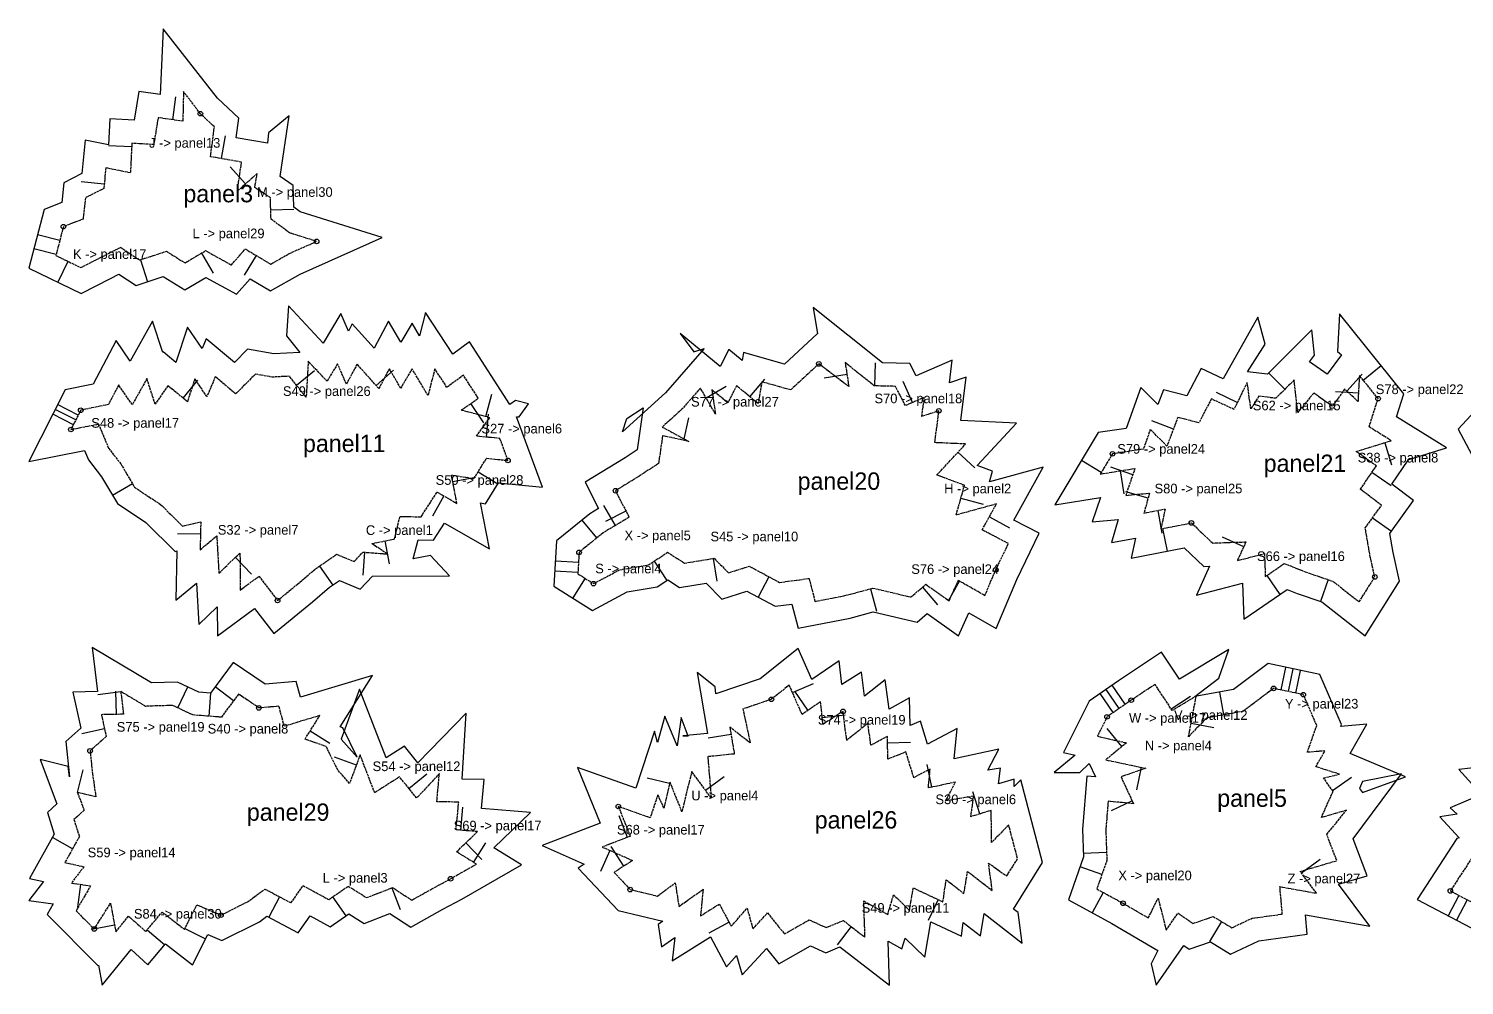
# Model space of a CAD drawing. Header units: millimetres. Extents: x 6 to 1482, y 6 to 1157.
# Drawn here: x 6 to 751, y 661 to 1157 of the extents above; entities that cross this region are included whole.
import ezdxf

# ---------------------------------------------------------------- set-up
doc = ezdxf.new("R2010")
doc.units = ezdxf.units.MM
doc.linetypes.add('DASHED', pattern=[1.524, 1.27, -0.254])
for name, color, linetype in [('CUT', 1, 'Continuous'), ('LABELS', 8, 'Continuous'), ('MARKS', 7, 'Continuous'), ('SEAL', 5, 'DASHED')]:
    doc.layers.add(name, color=color, linetype=linetype)

msp = doc.modelspace()

# ---------------------------------------------------------------- linework, layer by layer
at = {"layer": 'CUT'}
for points in [[(189.34, 1048.891), (146.808, 1062.237), (143.533, 1064.678), (143.181, 1075.996), (136.441, 1080.551), (141.215, 1112.121), (130.458, 1103.185), (129.958, 1097.887), (113.714, 1100.724), (115.045, 1110.942), (103.986, 1121.28), (75.734, 1157.26), (74.275, 1123.067), (63.121, 1124.65), (60.753, 1109.768), (48.165, 1110.528), (47.478, 1097.044), (35.263, 1099.536), (33.643, 1082.096), (24.282, 1077.408), (23.115, 1067.104), (13.939, 1063.577), (6, 1033.077), (33.227, 1019.966), (48.389, 1027.777), (52.816, 1030.029), (61.764, 1024.145), (75.841, 1028.686), (86.954, 1021.75), (97.971, 1028.311), (113.815, 1019.508), (120.835, 1027.587), (131.415, 1021.246), (146.802, 1030.031)], [(272.501, 919.42), (259.108, 956.008), (260.376, 955.887), (265.307, 962.655), (258.634, 964.407), (255.664, 962.353), (234.611, 994.853), (226.055, 988.472), (211.863, 1010.112), (208.734, 997.96), (204.864, 1004.479), (199.058, 994.609), (192.659, 1005.644), (185.155, 991.506), (173.902, 1004.136), (171.896, 1000.378), (167.894, 1009.477), (158.698, 994.206), (140.712, 1013.508), (139.797, 997.968), (146.714, 989.355), (133.11, 988.609), (119.572, 990.981), (112.687, 984.122), (98.023, 996.499), (95.922, 991.467), (88.332, 1002.55), (82.375, 984.223), (75.751, 989.651), (75.506, 989.295), (70.207, 1005.505), (58.674, 984.908), (51.311, 995.52), (39.37, 972.955), (24.905, 969.97), (6, 932.853), (34.918, 938.55), (36.956, 933.634), (43.779, 924.896), (51.99, 910.948), (66.833, 901.137), (81.989, 886.186), (82.916, 886.396), (82.306, 860.866), (92.971, 869.761), (94.231, 848.328), (103.809, 857.475), (103.922, 842.372), (123.112, 856.61), (133.154, 843.548), (153.184, 860.019), (162.103, 867.576), (167.174, 871.11), (178.031, 866.655), (184.319, 873.384), (224.271, 873.531), (214.464, 884.014), (205.537, 882.261), (207.99, 892.13), (215.999, 891.954), (221.776, 900.896), (245.036, 887.556), (240.376, 911.303), (242.981, 910.894), (249.755, 921.799)], [(413.079, 1012.647), (415.164, 999.064), (415.151, 999.073), (398.126, 983.293), (376.846, 989.315), (376.14, 985.251), (369.226, 990.957), (364.756, 982.023), (344.007, 999.109), (351.008, 989.757), (356.465, 991.427), (336.361, 968.348), (314.078, 948.226), (316.289, 955.156), (324.858, 960.61), (321.675, 938.821), (315.409, 934.776), (294.687, 922.055), (301.703, 908.399), (297.113, 905.669), (279.842, 891.635), (278.501, 868.206), (298.517, 855.575), (316.501, 865.112), (332.114, 867.803), (337.557, 871.395), (343.605, 867.513), (357.436, 869.747), (365.692, 861.435), (378.64, 865.517), (393.269, 857.678), (401.923, 858.834), (405.189, 846.294), (432.111, 851.535), (444.187, 854.763), (466.885, 849.471), (472.132, 853.917), (488.412, 842.372), (493.823, 854.264), (507.889, 846.231), (518.652, 871.654), (530.211, 895.55), (517.115, 902.325), (532.332, 929.878), (504.486, 922.241), (506.064, 927.853), (498.116, 930.8), (518.482, 952.73), (489.656, 953.99), (492.419, 976.542), (483.692, 973.604), (485.163, 985.425), (466.368, 977.244), (463.07, 983.617), (449.038, 983.925)], [(686.145, 1009.334), (685.08, 989.901), (687.032, 988.111), (679.614, 978.078), (670.44, 984.57), (673.17, 987.934), (671.664, 1001.167), (648.677, 978.17), (638.261, 979.379), (647.557, 993.601), (643.658, 1007.671), (625.723, 975.664), (614.217, 980.987), (606.909, 966.855), (594.773, 970.021), (591.89, 962.381), (582.992, 971.231), (575.386, 949.997), (560.909, 947.761), (538.332, 910.333), (562.105, 914.162), (557.756, 901.507), (571.207, 902.799), (567.799, 890.746), (580.19, 893.054), (578.025, 882.617), (605.481, 887.964), (615.617, 878.359), (618.63, 878.462), (611.828, 863.42), (635.711, 869.676), (636.409, 851.035), (658.913, 866.406), (664.13, 864.322), (676.936, 859.928), (699.377, 842.372), (717.197, 870.766), (713.842, 885.53), (712.13, 895.437), (724.544, 912.596), (713.28, 921.086), (721.764, 933.446), (721.466, 933.658), (741.607, 939.862), (715.686, 956.001), (719.509, 967.868)], [(90.919, 671.748), (98.86, 687.402), (106.12, 684.298), (125.737, 694.1), (129.601, 696.922), (145.768, 688.369), (152.021, 697.183), (162.445, 691.512), (172.113, 698.209), (180.031, 693.263), (193.394, 698.39), (204.241, 691.301), (220.914, 700.586), (230.717, 705.875), (261.648, 723.54), (247.381, 732.444), (266.336, 750.765), (240.84, 752.751), (242.318, 767.903), (230.847, 768.109), (232.994, 802.313), (207.867, 776.575), (200.913, 785.136), (191.41, 779.033), (177.697, 814.692), (168.162, 788.82), (176.435, 779.468), (168.931, 794.641), (167.532, 795.132), (184.296, 821.739), (146.988, 810.535), (144.818, 818.627), (128.649, 817.287), (112.084, 828.554), (100.272, 812.666), (94.273, 813.141), (83.189, 818.408), (69.728, 817.93), (38.887, 836.372), (41.648, 813.445), (28.949, 813.185), (32.984, 794.447), (25.235, 787.498), (27.223, 769.276), (26.449, 774.688), (11.941, 778.203), (20.669, 755.249), (15.724, 750.673), (19.268, 739.55), (6.47, 716.544), (13.632, 714.971), (6, 705.037), (18.728, 703.303), (15.512, 697.79), (42.107, 671.307), (42.245, 671.525), (44.19, 661.135), (59.163, 679.607), (67.806, 671.723), (76.978, 682.587)], [(405.288, 835.879), (385.487, 820.142), (362.564, 812.354), (362.067, 815.852), (352.835, 823.32), (358.137, 791.741), (345.396, 790.476), (348.125, 790.344), (344.465, 799.946), (342.454, 785.359), (336.096, 800.71), (332.177, 787.14), (330.619, 792.852), (320.908, 763.396), (290.787, 774.03), (302.438, 745.257), (272.336, 733.706), (294.144, 723.944), (291.057, 721.955), (311.771, 699.942), (335.017, 694.405), (332.625, 692.6), (334.392, 681.048), (341.207, 685.855), (339.917, 673.733), (359.813, 686.254), (368.11, 670.745), (373.248, 676.624), (376.142, 666.54), (388.753, 680.252), (395.159, 672.315), (411.572, 681.625), (419.565, 677.994), (426.835, 681.002), (452.68, 661.135), (451.944, 683.964), (459.068, 679.957), (460.699, 685.614), (470.944, 675.77), (474.105, 694.058), (489.872, 686.587), (490.901, 693.663), (499.738, 686.721), (501.657, 698.344), (521.435, 682.926), (519.399, 698.899), (516.865, 700.691), (531.96, 724.856), (520.689, 767.652), (517.35, 764.268), (517.332, 768.121), (509.109, 765.569), (510.15, 773.755), (503.61, 772.642), (509.355, 783.583), (486.207, 778.634), (487.632, 794.292), (472.398, 786.214), (468.751, 798.057), (463.362, 795.927), (463.036, 810.205), (452.429, 804.422), (450.284, 819.629), (439.604, 811.003), (438.003, 823.578), (427.878, 817.055), (426.502, 829.486), (412.37, 819.754)], [(649.04, 827.948), (631.15, 814.524), (611.089, 810.851), (623.451, 820.438), (628.651, 835.36), (602.979, 819.87), (593.774, 833.825), (571.336, 818.972), (556.121, 808.491), (542.918, 781.884), (548.958, 780.536), (537.96, 771.462), (551.312, 771.544), (556.232, 776.248), (559.503, 769.216), (555.041, 769.634), (552.802, 741.971), (553.326, 727.714), (545.419, 705.455), (567.901, 693.212), (591.904, 679.245), (588.286, 672.235), (590.956, 661.135), (605.326, 681.853), (608.162, 679.857), (619.134, 683.63), (629.467, 677.34), (644.163, 684.266), (669.359, 687.701), (668.485, 697.721), (701.81, 691.78), (685.62, 713.571), (700.47, 717.947), (693.154, 737.171), (718.205, 770.856), (698.041, 766.828), (696.456, 763.235), (698.011, 761.072), (720.332, 769.271), (691.613, 781.435), (700.287, 796.513), (686.807, 795.418), (687.147, 796.389), (675.833, 822.351)]]:
    msp.add_lwpolyline(points, close=True, dxfattribs=at)
for points in [[(772.236, 976.033), (747.607, 949.491), (757.555, 931.093)], [(760.072, 774.439), (747.994, 773.082), (759.705, 760.014), (743.553, 753.217), (747.097, 749.925), (738.188, 748.509), (748.231, 737.649), (746.961, 737.226), (726.332, 705.579), (764.596, 685.496)]]:
    msp.add_lwpolyline(points, dxfattribs=at)
at = {"layer": 'MARKS'}
for p, q in [((80.72, 1110.032), (82.407, 1121.913)), ((59.44, 1095.994), (47.456, 1096.604)), ((106.072, 1089.877), (108.137, 1101.698)), ((118.49, 1076.761), (110.499, 1085.713)), ((45.189, 1076.658), (33.241, 1077.768)), ((131.572, 1063.245), (143.566, 1063.619)), ((22.119, 1047.366), (10.506, 1050.389)), ((20.239, 1040.144), (8.626, 1043.167)), ((26.323, 1036.61), (21.116, 1025.798)), ((63.963, 1037.464), (67.647, 1026.043)), ((95.595, 1040.862), (101.735, 1030.552)), ((124.015, 1039.671), (117.846, 1029.378)), ((445.015, 972.01), (445.278, 984.007)), ((144.903, 972.446), (154.259, 979.96)), ((186.248, 972.24), (195.208, 980.223)), ((430.554, 977.891), (418.692, 976.071)), ((657.705, 970.228), (649.218, 978.711)), ((689.803, 969.288), (697.914, 978.132)), ((698.379, 974.986), (707.728, 982.509)), ((86.063, 965.687), (93.669, 974.969)), ((357.43, 965.802), (367.816, 971.813)), ((380.216, 966.327), (387.855, 975.582)), ((464.505, 963.346), (459.716, 974.349)), ((633.035, 963.331), (622.264, 968.621)), ((695.911, 968.258), (683.929, 968.915)), ((31.708, 956.887), (21.015, 962.333)), ((235.205, 962.795), (242.029, 952.925)), ((243.175, 956.058), (246.222, 967.665)), ((29.165, 951.894), (18.472, 957.34)), ((30.437, 954.39), (19.744, 959.836)), ((243.439, 945.44), (244.572, 957.387)), ((345.97, 943.758), (348.511, 955.486)), ((599.904, 949.629), (588.676, 953.867)), ((709.599, 942.559), (713.131, 931.091)), ((488.053, 937.599), (496.846, 929.433)), ((562.45, 927.083), (552.175, 933.281)), ((225.962, 922.432), (237.738, 924.743)), ((239.17, 927.501), (249.363, 921.169)), ((578.834, 925.919), (567.486, 929.819)), ((572.221, 927.946), (574.129, 916.099)), ((702.921, 927.199), (712.815, 920.408)), ((59.837, 921.272), (49.496, 915.185)), ((586.766, 913.72), (575.219, 916.985)), ((221.422, 914.931), (215.452, 904.522)), ((310.52, 899.681), (304.385, 909.994)), ((489.658, 913.839), (501.21, 910.59)), ((300.703, 893.124), (293.136, 902.437)), ((315.85, 907.121), (305.176, 901.637)), ((504.419, 904.158), (514.923, 898.356)), ((591.78, 907.42), (593.978, 895.623)), ((703.261, 903.651), (712.983, 896.617)), ((95.126, 895.068), (83.129, 895.354)), ((594.299, 898.012), (596.593, 886.233)), ((190.693, 891.576), (193.005, 879.801)), ((636.379, 888.588), (625.445, 893.532)), ((113.246, 883.079), (121.533, 874.401)), ((180.25, 885.725), (179.347, 873.759)), ((291.223, 880.485), (279.243, 881.17)), ((330.428, 881.068), (337.037, 871.052)), ((361.147, 882.501), (363.06, 870.655)), ((156.876, 878.56), (163.736, 868.714)), ((290.927, 875.308), (278.946, 875.994)), ((294.654, 872.202), (288.25, 862.054)), ((390.077, 873.003), (384.409, 862.426)), ((648.371, 873.737), (655.139, 863.828)), ((680.145, 871.514), (676.25, 860.163)), ((442.688, 866.784), (445.787, 855.191)), ((469.732, 867.612), (477.49, 858.458)), ((489.004, 870.835), (483.053, 860.414)), ((655.752, 814.287), (658.206, 826.034)), ((659.605, 813.482), (662.058, 825.229)), ((663.457, 812.678), (665.911, 824.424)), ((53.758, 813.257), (41.844, 811.822)), ((51.495, 801.644), (51.249, 813.641)), ((83.367, 805.037), (88.517, 815.876)), ((99.561, 800.684), (100.509, 812.647)), ((112.296, 808.727), (102.666, 815.886)), ((402.269, 812.911), (413.256, 817.737)), ((410.296, 803.756), (403.49, 813.639)), ((568.629, 802.536), (561.822, 812.418)), ((571.77, 804.7), (564.963, 814.582)), ((574.911, 806.863), (568.104, 816.746)), ((626.08, 801.396), (623.919, 813.2)), ((598.725, 804.526), (608.742, 811.133)), ((417.681, 800.101), (429.608, 801.421)), ((609.075, 797.104), (620.859, 794.838)), ((45.327, 794.131), (33.596, 791.605)), ((152.106, 793.159), (162.259, 786.762)), ((370.389, 791.242), (358.554, 789.255)), ((573.217, 784.994), (565.58, 794.25)), ((451.564, 786.927), (463.56, 787.201)), ((175.981, 775.334), (164.722, 779.484)), ((474.572, 763.875), (472.063, 775.61)), ((31.394, 761.142), (34.22, 772.805)), ((203.249, 763.229), (212.563, 770.796)), ((338.536, 765.744), (326.849, 768.469)), ((357.069, 762.359), (366.758, 769.439)), ((583.224, 774.177), (580.747, 762.435)), ((682.472, 762.129), (692.216, 769.134)), ((499.417, 749.997), (495.861, 761.458)), ((230.274, 741.537), (231.205, 753.501)), ((578.538, 756.747), (567.657, 751.686)), ((316.647, 737.857), (312.347, 749.06)), ((28.746, 731.904), (18.26, 737.738)), ((232.751, 734.993), (241.091, 726.364)), ((236.844, 724.875), (243.198, 735.055)), ((307.513, 731.107), (302.611, 720.154)), ((314.743, 722.941), (308.244, 733.028)), ((565.252, 729.952), (553.26, 729.511)), ((562.835, 718.634), (551.528, 722.651)), ((666.35, 719.387), (675.983, 726.543)), ((32.862, 713.489), (31.242, 701.599)), ((194.482, 711.66), (198.78, 700.456)), ((563.459, 709.295), (557.72, 698.757)), ((747.956, 707.782), (742.379, 697.157)), ((136.141, 707.038), (130.53, 696.43)), ((163.681, 706.966), (170.514, 697.101)), ((477.872, 705.553), (472.733, 694.709)), ((752.325, 705.489), (746.748, 694.864)), ((369.38, 693.81), (358.799, 688.15)), ((624.928, 694.152), (618.688, 683.902)), ((50.556, 692.344), (38.761, 690.136)), ((67.461, 689.917), (76.63, 682.175)), ((87.052, 690.65), (97.754, 685.221)), ((432.687, 691.639), (425.374, 682.125))]:
    msp.add_line(p, q, dxfattribs=at)
for centre in [(95.057, 1113.2), (23.999, 1054.588), (155.393, 1046.966), (155.393, 1046.966), (415.926, 983.429), (415.926, 983.429), (682.275, 961.494), (706.103, 965.387), (706.103, 965.387), (32.98, 959.383), (478.191, 959.091), (27.893, 949.397), (27.893, 949.397), (254.621, 933.356), (254.621, 933.356), (568.286, 936.758), (310.443, 917.646), (609.251, 900.924), (291.519, 885.661), (507.718, 876.609), (704.396, 872.943), (299.039, 869.435), (135.11, 860.692), (651.9, 815.092), (651.9, 815.092), (667.31, 811.873), (125.41, 804.977), (125.41, 804.977), (391.321, 809.451), (391.321, 809.451), (578.052, 809.027), (428.503, 803.184), (565.488, 800.372), (37.832, 782.676), (311.905, 753.848), (224.891, 716.367), (318.048, 710.783), (743.587, 710.075), (743.587, 710.075), (573.789, 703.67), (105.727, 697.517), (105.727, 697.517), (39.989, 690.35)]:
    msp.add_circle(centre, 1.2, dxfattribs=at)
at = {"layer": 'SEAL'}
for points in [[(155.393, 1046.966), (141.27, 1051.398), (131.719, 1058.518), (131.378, 1069.489), (123.277, 1074.964), (124.541, 1082.163), (114.248, 1072.974), (116.421, 1088.07), (100.332, 1090.88), (102.35, 1106.383), (95.057, 1113.2), (86.318, 1124.649), (85.943, 1109.291), (73.118, 1111.111), (70.894, 1097.134), (59.533, 1097.82), (58.753, 1082.496), (45.974, 1085.103), (44.975, 1074.351), (35.474, 1069.592), (34.219, 1058.515), (23.999, 1054.588), (20.099, 1039.606), (33.046, 1033.372), (42.921, 1038.459), (53.586, 1043.883), (63.552, 1037.331), (77.465, 1041.819), (87.101, 1035.804), (97.764, 1042.154), (111.138, 1034.723), (118.374, 1043.052), (131.562, 1035.148), (141.381, 1040.754)], [(254.621, 933.356), (250.44, 944.776), (238.274, 945.93), (245.256, 955.512), (230.335, 959.429), (239.262, 965.601), (231.509, 977.57), (223.011, 971.233), (216.715, 980.832), (213.156, 967.007), (204.911, 980.893), (198.983, 970.815), (193.122, 980.922), (187.668, 970.647), (176.386, 983.309), (170.853, 972.943), (166.23, 983.453), (160.767, 974.382), (151.044, 984.817), (149.947, 966.165), (141.217, 977.035), (132.393, 976.551), (123.631, 978.087), (113.357, 967.853), (102.791, 976.772), (98.493, 966.476), (92.208, 975.653), (88.358, 963.807), (78.236, 972.101), (71.636, 962.518), (67.306, 975.762), (59.762, 962.289), (52.694, 972.477), (47.333, 962.345), (32.98, 959.383), (27.893, 949.397), (42.24, 952.224), (47.417, 939.735), (53.721, 931.662), (60.923, 919.428), (74.426, 910.502), (85.74, 899.342), (95.28, 901.505), (94.934, 887.024), (103.553, 894.212), (104.689, 874.907), (115.602, 885.329), (115.745, 866.086), (125.436, 873.275), (135.11, 860.692), (145.494, 869.232), (154.777, 877.097), (165.679, 884.694), (174.921, 880.902), (179.482, 885.783), (191.906, 884.845), (183.956, 890.253), (195.733, 892.565), (198.66, 904.339), (209.558, 904.099), (217.872, 916.967), (228.197, 911.046), (225.299, 925.81), (236.983, 923.98), (243.527, 934.516)], [(429.602, 984.091), (431.517, 971.613), (415.926, 983.429), (401.342, 969.912), (386.39, 974.143), (384.428, 962.851), (373.213, 972.107), (368.751, 963.188), (360.432, 970.039), (362.301, 957.384), (354.487, 970.887), (344.937, 959.923), (334.702, 950.681), (348.432, 943.225), (334.875, 946.162), (332.762, 931.696), (321.803, 924.62), (310.443, 917.646), (317.53, 903.85), (304.001, 895.803), (291.519, 885.661), (290.885, 874.581), (299.039, 869.435), (312.572, 876.612), (327.601, 879.202), (337.466, 885.713), (346.224, 880.091), (361.606, 882.576), (369.055, 875.077), (379.853, 878.481), (395.521, 870.085), (410.859, 872.134), (413.961, 860.227), (429.412, 863.235), (443.988, 867.131), (463.732, 862.528), (471.477, 869.092), (483.505, 860.563), (488.349, 871.209), (502.106, 863.352), (507.718, 876.609), (514.322, 890.259), (500.649, 897.333), (508.078, 910.783), (487.188, 905.054), (491.517, 920.449), (477.094, 925.798), (492.024, 941.875), (476.168, 942.568), (478.191, 959.091), (469.426, 956.141), (470.656, 966.023), (460.867, 961.763), (455.686, 971.776), (444.719, 972.016)], [(696.414, 977.429), (695.672, 963.906), (688.751, 970.252), (682.275, 961.494), (672.676, 968.286), (664.479, 958.189), (662.556, 975.081), (653.06, 965.581), (644.263, 966.602), (640.061, 960.145), (638.188, 973.825), (631.325, 959.849), (619.601, 965.274), (613.162, 952.823), (602.189, 955.685), (596.571, 940.8), (587.921, 949.404), (584.275, 939.227), (568.286, 936.758), (561.975, 926.296), (579.959, 929.192), (575.162, 915.234), (587.53, 916.422), (584.607, 906.083), (595.573, 908.126), (593.44, 897.845), (609.251, 900.924), (620.227, 890.523), (637.521, 891.113), (633.131, 881.405), (647.142, 885.075), (647.587, 873.202), (657.425, 879.922), (668.306, 875.576), (682.74, 870.623), (696.288, 860.024), (704.396, 872.943), (702.071, 883.177), (699.444, 898.375), (707.924, 910.096), (696.89, 918.412), (705.2, 930.519), (694.737, 937.982), (712.925, 943.584), (701.392, 950.764), (706.103, 965.387)], [(86.799, 690.151), (93.243, 702.853), (105.727, 697.517), (119.473, 704.385), (128.583, 711.036), (142.073, 703.9), (148.398, 712.816), (161.688, 705.585), (171.771, 712.569), (181.316, 706.609), (194.824, 711.791), (204.737, 705.312), (215.146, 711.109), (224.891, 716.367), (238.251, 723.997), (227.996, 730.397), (238.833, 740.871), (227.709, 741.737), (229.114, 756.139), (217.754, 756.343), (219.056, 770.988), (207.261, 758.291), (198.366, 769.239), (185.498, 760.974), (177.936, 780.638), (172.478, 765.829), (166.387, 772.715), (160.341, 784.939), (149.358, 788.797), (157.067, 801.032), (138.598, 795.486), (135.822, 805.84), (125.41, 804.977), (114.849, 812.161), (105.942, 800.179), (91.12, 801.353), (80.686, 806.311), (66.612, 805.811), (53.726, 813.517), (55.147, 801.719), (43.744, 801.485), (46.182, 790.163), (37.832, 782.676), (39.13, 770.777), (40.835, 758.855), (31.254, 761.177), (34.765, 751.942), (29.474, 747.047), (32.277, 738.251), (24.798, 724.805), (34.657, 722.64), (28.122, 714.135), (38.144, 712.77), (30.549, 699.751), (39.989, 690.35), (48.439, 703.651), (51.21, 688.853), (57.851, 697.046), (66.681, 688.992), (75.244, 699.135)], [(400.563, 816.796), (391.321, 809.451), (376.547, 804.431), (380.339, 786.841), (369.751, 795.041), (372.096, 781.068), (358.325, 779.701), (360.096, 758.216), (349.996, 772.039), (344.891, 751.16), (338.718, 766.525), (335.57, 753.022), (332.411, 759.96), (328.469, 748.001), (311.905, 753.848), (318.147, 738.433), (303.61, 732.854), (319.258, 725.85), (309.678, 719.677), (318.048, 710.783), (332.3, 707.387), (341.448, 714.289), (343.322, 702.031), (355.943, 710.933), (354.468, 697.069), (364.32, 703.268), (370.5, 691.716), (378.706, 701.105), (381.779, 690.396), (389.346, 698.624), (398.099, 687.779), (410.968, 695.079), (419.788, 691.073), (428.653, 694.74), (439.868, 686.12), (439.263, 704.862), (451.737, 697.847), (454.677, 708.04), (462.967, 700.075), (464.971, 711.666), (480.334, 704.386), (482.009, 715.907), (491.202, 708.686), (493.107, 720.225), (505.85, 710.291), (504.045, 724.452), (513.418, 717.824), (519.035, 726.815), (514.446, 744.239), (505.486, 735.158), (505.408, 751.856), (494.853, 748.581), (496.204, 759.21), (481.708, 756.743), (486.829, 766.496), (472.779, 763.492), (473.672, 773.306), (465.201, 768.813), (461.1, 782.131), (451.757, 778.44), (451.488, 790.241), (442.966, 785.595), (441.358, 796.994), (430.416, 788.156), (428.503, 803.184), (418.083, 796.471), (416.782, 808.223), (407.22, 801.638)], [(651.9, 815.092), (636.091, 803.229), (617.066, 799.746), (607.706, 789.982), (611.779, 811.164), (599.309, 803.64), (590.375, 817.184), (578.052, 809.027), (565.488, 800.372), (560.471, 790.261), (575.527, 786.899), (564.814, 778.061), (585.53, 773.69), (572.719, 769.256), (579.202, 755.319), (566.021, 756.554), (564.819, 741.707), (565.402, 725.86), (560.157, 711.094), (573.789, 703.67), (586.87, 696.058), (591.98, 706.321), (596.157, 689.69), (602.351, 698.621), (610.056, 693.198), (620.561, 696.811), (630.192, 690.947), (640.715, 695.907), (656.411, 698.047), (655.169, 712.284), (674.14, 708.902), (665.731, 720.22), (684.644, 725.793), (679.481, 739.361), (689.641, 751.892), (676.674, 748.125), (682.708, 761.801), (677.775, 768.663), (686.072, 770.603), (673.783, 774.506), (678.499, 782.704), (669.38, 781.963), (674.265, 795.911), (667.31, 811.873)]]:
    msp.add_lwpolyline(points, close=True, dxfattribs=at)
msp.add_lwpolyline([(754.726, 727.163), (743.587, 710.075), (761.062, 700.903)], dxfattribs=at)

# ---------------------------------------------------------------- texts
at = {"layer": 'LABELS'}
for s, height, p in [('J -> panel13', 5, (68.43, 1095.54)), ('panel3', 9, (86.27, 1067.23)), ('M -> panel30', 5, (124.48, 1070.05)), ('L -> panel29', 5, (90.99, 1048.6)), ('K -> panel17', 5, (28.95, 1037.88)), ('S49 -> panel26', 5, (137.89, 966.81)), ('S70 -> panel18', 5, (444.82, 963.01)), ('S78 -> panel22', 5, (704.9, 967.76)), ('S77 -> panel27', 5, (349.64, 961.29)), ('S62 -> panel15', 5, (641.11, 959.36)), ('S48 -> panel17', 5, (38.46, 950.31)), ('panel11', 9, (148.3, 937.69)), ('S27 -> panel6', 5, (240.89, 947.35)), ('S79 -> panel24', 5, (570.79, 936.83)), ('panel21', 9, (646.75, 927.38)), ('S38 -> panel8', 5, (695.5, 932.29)), ('S50 -> panel28', 5, (217.13, 920.7)), ('panel20', 9, (404.93, 918.14)), ('H -> panel2', 5, (480.99, 916.27)), ('S80 -> panel25', 5, (590.13, 916.27)), ('S32 -> panel7', 5, (104.12, 894.85)), ('C -> panel1', 5, (180.93, 894.7)), ('X -> panel5', 5, (315.12, 891.95)), ('S45 -> panel10', 5, (359.71, 891.39)), ('S66 -> panel16', 5, (643.29, 881.17)), ('S -> panel4', 5, (299.91, 874.79)), ('S76 -> panel24', 5, (463.91, 874.48)), ('Y -> panel23', 5, (657.76, 804.67)), ('S75 -> panel19', 5, (51.68, 792.65)), ('S40 -> panel8', 5, (98.85, 791.71)), ('S74 -> panel19', 5, (415.4, 796.34)), ('W -> panel17', 5, (576.88, 797.29)), ('V -> panel12', 5, (600.24, 798.8)), ('N -> panel4', 5, (585.08, 782.98)), ('S54 -> panel12', 5, (184.43, 772.22)), ('U -> panel4', 5, (349.8, 757.05)), ('S30 -> panel6', 5, (476.45, 755.07)), ('panel5', 9, (622.65, 753.68)), ('panel29', 9, (119.19, 746.45)), ('S69 -> panel17', 5, (226.5, 741.46)), ('panel26', 9, (413.8, 742.43)), ('S68 -> panel17', 5, (311.19, 739.32)), ('S59 -> panel14', 5, (36.61, 727.53)), ('L -> panel3', 5, (158.56, 714.36)), ('X -> panel20', 5, (571.32, 715.62)), ('Z -> panel27', 5, (659.13, 714.02)), ('S84 -> panel30', 5, (60.58, 695.72)), ('S49 -> panel11', 5, (438.17, 698.77))]:
    msp.add_text(s, height=height, dxfattribs=at).set_placement(p)

doc.saveas('drawing.dxf')
